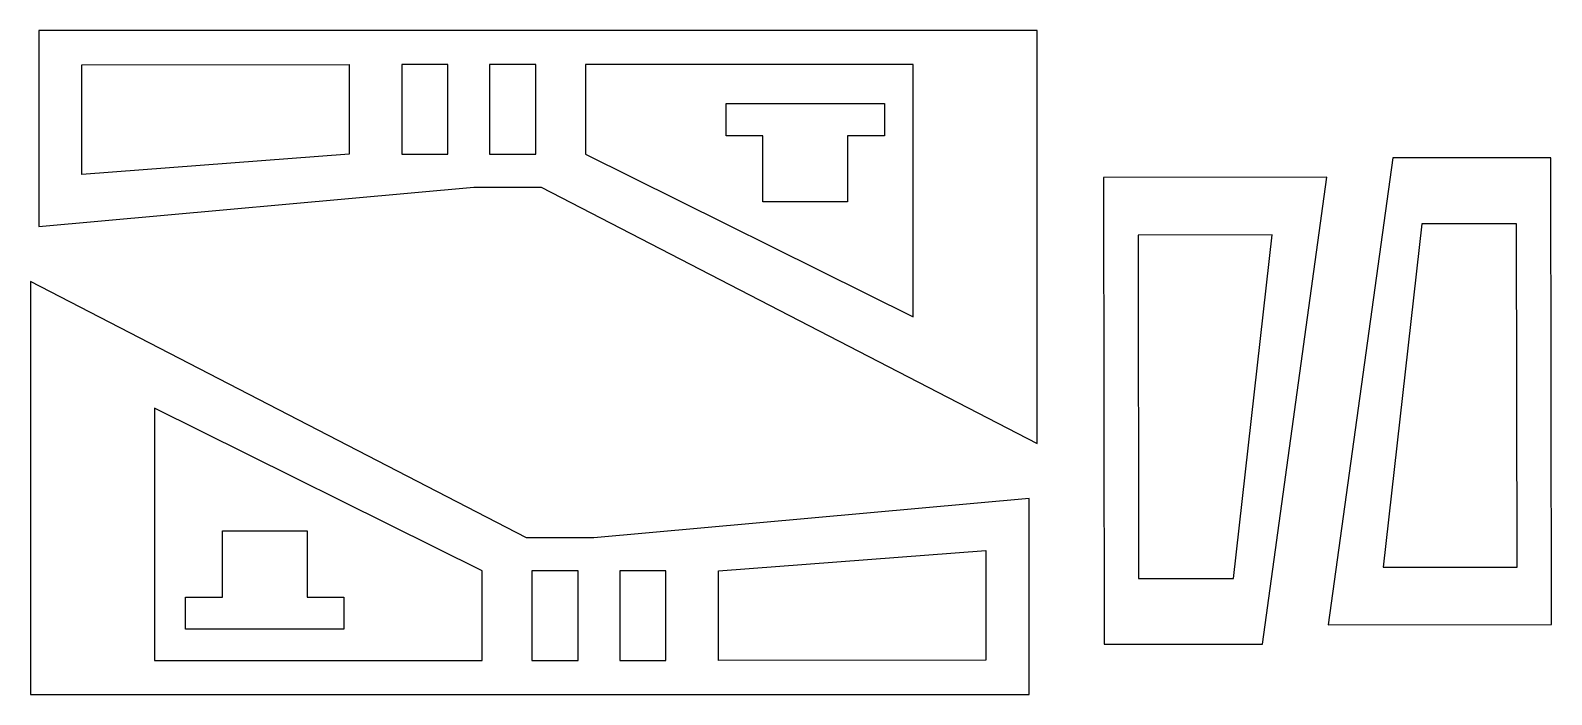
# Model space of a CAD drawing. Header units: millimetres. Extents: x 9 to 1481, y 933 to 1576.
import ezdxf

# ---------------------------------------------------------------- set-up
doc = ezdxf.new("R2010")
doc.units = ezdxf.units.MM
doc.header["$MEASUREMENT"] = 0
doc.layers.add('Bck', color=18, linetype='Continuous', true_color=0x000000)
doc.layers.add('interiores', color=3, linetype='Continuous', true_color=0x0fff00)

msp = doc.modelspace()

# ---------------------------------------------------------------- linework, layer by layer
at = {"layer": 'Bck'}
for points in [[(17.3, 1386.1), (438.2, 1424.4), (503.3, 1424.4), (983.3, 1176.1), (983.3, 1576.1), (17.3, 1576.1), (17.3, 1386.1)], [(717.8, 1410.2), (717.8, 1474.2), (682.3, 1474.2), (682.3, 1505.3), (835.4, 1505.3), (835.4, 1474.2), (799.8, 1474.2), (799.8, 1410.2), (717.8, 1410.2)], [(1264.8, 1000.5), (1480.8, 1000.8), (1480.2, 1452.6), (1327.1, 1452.6), (1264.8, 1000.5)], [(1263.5, 1434), (1047.5, 1433.7), (1048.1, 981.8), (1201.1, 981.8), (1263.5, 1434)], [(975.3, 1123), (554.3, 1084.8), (489.3, 1084.8), (9.3, 1333), (9.3, 933), (975.3, 933), (975.3, 1123)], [(277, 1091.5), (277, 1027.5), (312.5, 1027.5), (312.5, 996.4), (159.4, 996.4), (159.4, 1027.5), (195, 1027.5), (195, 1091.5), (277, 1091.5)]]:
    msp.add_lwpolyline(points, dxfattribs=at)
at = {"layer": 'interiores', "extrusion": (-0.003028, -5.36066e-15, 0.999995)}
msp.add_lwpolyline([(317.5, 1543.2), (317.5, 1456.4), (59, 1436.5), (59, 1542.9), (317.5, 1543.2)], dxfattribs=at)
at = {"layer": 'interiores'}
for points in [[(413.1, 1543.2), (368.5, 1543.2), (368.5, 1456.4), (413.1, 1456.4), (413.1, 1543.2)], [(498.3, 1543.2), (453.5, 1543.2), (453.5, 1456.4), (498.3, 1456.4), (498.3, 1543.2)], [(863.3, 1543.2), (546.3, 1543.2), (546.3, 1456.4), (863.3, 1298.7), (863.3, 1543.2)], [(1317.8, 1056.3), (1447.4, 1056.5), (1447, 1389), (1355.2, 1389), (1317.8, 1056.3)], [(1210.5, 1378.2), (1080.9, 1378), (1081.3, 1045.4), (1173.1, 1045.4), (1210.5, 1378.2)], [(129.3, 965.9), (446.3, 965.9), (446.3, 1052.8), (129.3, 1210.4), (129.3, 965.9)], [(675, 965.9), (675, 1052.8), (933.5, 1072.6), (933.5, 966.3), (675, 965.9)], [(494.3, 965.9), (539, 965.9), (539, 1052.8), (494.3, 1052.8), (494.3, 965.9)], [(579.5, 966), (624, 966), (624, 1052.8), (579.5, 1052.8), (579.5, 966)]]:
    msp.add_lwpolyline(points, dxfattribs=at)

doc.saveas('drawing.dxf')
